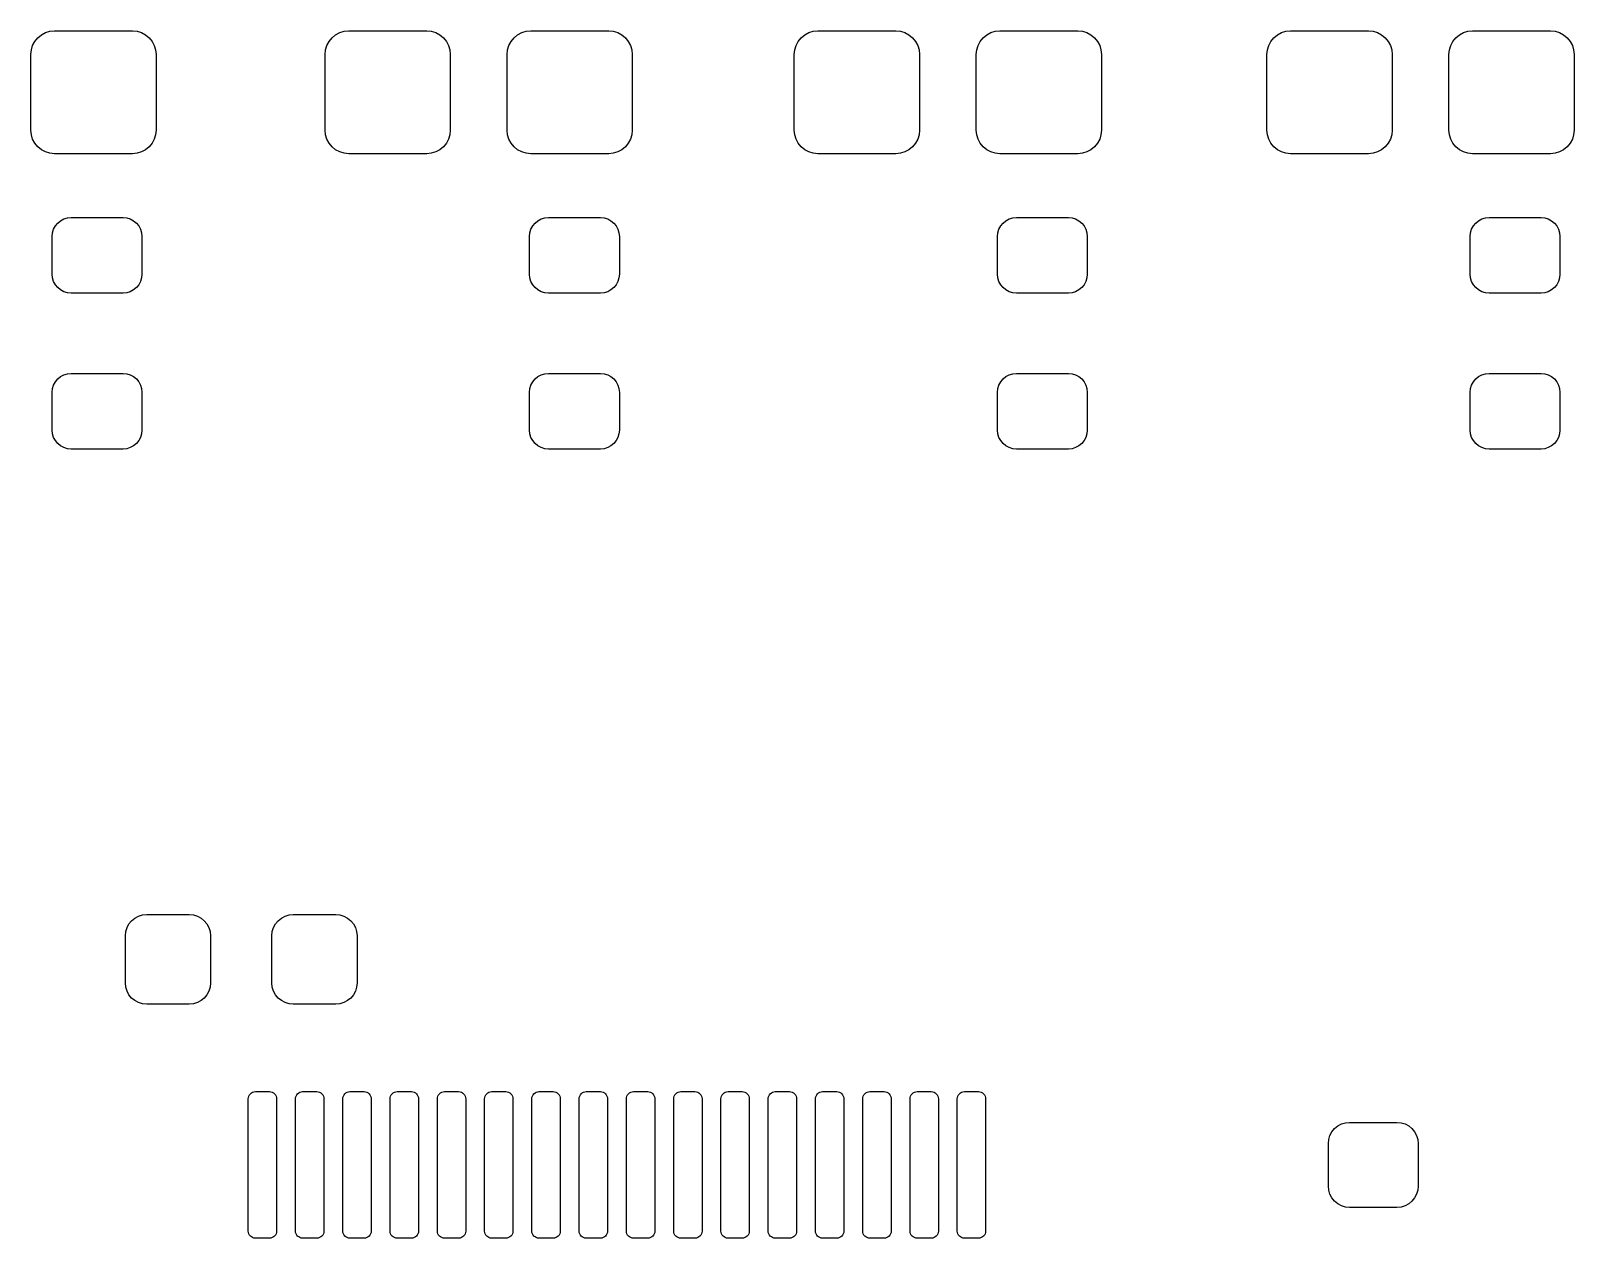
# Model space of a CAD drawing. Extents: x 106 to 211, y -144 to -92.
# Drawn here: x 156.2 to 172.53, y -104.47 to -91.7 of the extents above; entities that cross this region are included whole.
import ezdxf

# ---------------------------------------------------------------- set-up
doc = ezdxf.new("R2010")
doc.units = 0
doc.layers.add('BLACK', color=7, linetype='CONTINUOUS')

msp = doc.modelspace()

# ---------------------------------------------------------------- linework, layer by layer
at = {"layer": 'BLACK', "linetype": 'CONTINUOUS'}
for p, q in [((156.273, -91.7732), (156.311, -91.7421)), ((156.311, -91.7421), (156.354, -91.719)), ((156.354, -91.719), (156.401, -91.7048)), ((156.401, -91.7048), (156.45, -91.7)), ((156.45, -91.7), (157.275, -91.7)), ((157.275, -91.7), (157.324, -91.7048)), ((157.324, -91.7048), (157.371, -91.719)), ((157.371, -91.719), (157.414, -91.7421)), ((157.414, -91.7421), (157.452, -91.7732)), ((159.386, -91.7732), (159.424, -91.7421)), ((159.424, -91.7421), (159.467, -91.719)), ((159.467, -91.719), (159.514, -91.7048)), ((159.514, -91.7048), (159.562, -91.7)), ((159.562, -91.7), (160.388, -91.7)), ((160.388, -91.7), (160.436, -91.7048)), ((160.436, -91.7048), (160.483, -91.719)), ((160.483, -91.719), (160.526, -91.7421)), ((160.526, -91.7421), (160.564, -91.7732)), ((161.311, -91.7732), (161.349, -91.7421)), ((161.349, -91.7421), (161.392, -91.719)), ((161.392, -91.719), (161.439, -91.7048)), ((161.439, -91.7048), (161.487, -91.7)), ((161.487, -91.7), (162.313, -91.7)), ((162.313, -91.7), (162.361, -91.7048)), ((162.361, -91.7048), (162.408, -91.719)), ((162.408, -91.719), (162.451, -91.7421)), ((162.451, -91.7421), (162.489, -91.7732)), ((164.348, -91.7732), (164.386, -91.7421)), ((164.386, -91.7421), (164.429, -91.719)), ((164.429, -91.719), (164.476, -91.7048)), ((164.476, -91.7048), (164.525, -91.7)), ((164.525, -91.7), (165.35, -91.7)), ((165.35, -91.7), (165.399, -91.7048)), ((165.399, -91.7048), (165.446, -91.719)), ((165.446, -91.719), (165.489, -91.7421)), ((165.489, -91.7421), (165.527, -91.7732)), ((166.273, -91.7732), (166.311, -91.7421)), ((166.311, -91.7421), (166.354, -91.719)), ((166.354, -91.719), (166.401, -91.7048)), ((166.401, -91.7048), (166.45, -91.7)), ((166.45, -91.7), (167.275, -91.7)), ((167.275, -91.7), (167.324, -91.7048)), ((167.324, -91.7048), (167.371, -91.719)), ((167.371, -91.719), (167.414, -91.7421)), ((167.414, -91.7421), (167.452, -91.7732)), ((169.348, -91.7732), (169.386, -91.7421)), ((169.386, -91.7421), (169.429, -91.719)), ((169.429, -91.719), (169.476, -91.7048)), ((169.476, -91.7048), (169.525, -91.7)), ((169.525, -91.7), (170.35, -91.7)), ((170.35, -91.7), (170.399, -91.7048)), ((170.399, -91.7048), (170.446, -91.719)), ((170.446, -91.719), (170.489, -91.7421)), ((170.489, -91.7421), (170.527, -91.7732)), ((171.273, -91.7732), (171.311, -91.7421)), ((171.311, -91.7421), (171.354, -91.719)), ((171.354, -91.719), (171.401, -91.7048)), ((171.401, -91.7048), (171.45, -91.7)), ((171.45, -91.7), (172.275, -91.7)), ((172.275, -91.7), (172.324, -91.7048)), ((172.324, -91.7048), (172.371, -91.719)), ((172.371, -91.719), (172.414, -91.7421)), ((172.414, -91.7421), (172.452, -91.7732)), ((156.2, -91.95), (156.205, -91.9012)), ((156.205, -91.9012), (156.219, -91.8543)), ((156.219, -91.8543), (156.242, -91.8111)), ((156.242, -91.8111), (156.273, -91.7732)), ((157.452, -91.7732), (157.483, -91.8111)), ((157.483, -91.8111), (157.506, -91.8543)), ((157.506, -91.8543), (157.52, -91.9012)), ((157.52, -91.9012), (157.525, -91.95)), ((159.312, -91.95), (159.317, -91.9012)), ((159.317, -91.9012), (159.332, -91.8543)), ((159.332, -91.8543), (159.355, -91.8111)), ((159.355, -91.8111), (159.386, -91.7732)), ((160.564, -91.7732), (160.595, -91.8111)), ((160.595, -91.8111), (160.618, -91.8543)), ((160.618, -91.8543), (160.633, -91.9012)), ((160.633, -91.9012), (160.637, -91.95)), ((161.237, -91.95), (161.242, -91.9012)), ((161.242, -91.9012), (161.257, -91.8543)), ((161.257, -91.8543), (161.28, -91.8111)), ((161.28, -91.8111), (161.311, -91.7732)), ((162.489, -91.7732), (162.52, -91.8111)), ((162.52, -91.8111), (162.543, -91.8543)), ((162.543, -91.8543), (162.558, -91.9012)), ((162.558, -91.9012), (162.562, -91.95)), ((164.275, -91.95), (164.28, -91.9012)), ((164.28, -91.9012), (164.294, -91.8543)), ((164.294, -91.8543), (164.317, -91.8111)), ((164.317, -91.8111), (164.348, -91.7732)), ((165.527, -91.7732), (165.558, -91.8111)), ((165.558, -91.8111), (165.581, -91.8543)), ((165.581, -91.8543), (165.595, -91.9012)), ((165.595, -91.9012), (165.6, -91.95)), ((166.2, -91.95), (166.205, -91.9012)), ((166.205, -91.9012), (166.219, -91.8543)), ((166.219, -91.8543), (166.242, -91.8111)), ((166.242, -91.8111), (166.273, -91.7732)), ((167.452, -91.7732), (167.483, -91.8111)), ((167.483, -91.8111), (167.506, -91.8543)), ((167.506, -91.8543), (167.52, -91.9012)), ((167.52, -91.9012), (167.525, -91.95)), ((169.275, -91.95), (169.28, -91.9012)), ((169.28, -91.9012), (169.294, -91.8543)), ((169.294, -91.8543), (169.317, -91.8111)), ((169.317, -91.8111), (169.348, -91.7732)), ((170.527, -91.7732), (170.558, -91.8111)), ((170.558, -91.8111), (170.581, -91.8543)), ((170.581, -91.8543), (170.595, -91.9012)), ((170.595, -91.9012), (170.6, -91.95)), ((171.2, -91.95), (171.205, -91.9012)), ((171.205, -91.9012), (171.219, -91.8543)), ((171.219, -91.8543), (171.242, -91.8111)), ((171.242, -91.8111), (171.273, -91.7732)), ((172.452, -91.7732), (172.483, -91.8111)), ((172.483, -91.8111), (172.506, -91.8543)), ((172.506, -91.8543), (172.52, -91.9012)), ((172.52, -91.9012), (172.525, -91.95)), ((156.2, -92.75), (156.2, -91.95)), ((157.525, -91.95), (157.525, -92.75)), ((159.312, -92.75), (159.312, -91.95)), ((160.637, -91.95), (160.637, -92.75)), ((161.237, -92.75), (161.237, -91.95)), ((162.562, -91.95), (162.562, -92.75)), ((164.275, -92.75), (164.275, -91.95)), ((165.6, -91.95), (165.6, -92.75)), ((166.2, -92.75), (166.2, -91.95)), ((167.525, -91.95), (167.525, -92.75)), ((169.275, -92.75), (169.275, -91.95)), ((170.6, -91.95), (170.6, -92.75)), ((171.2, -92.75), (171.2, -91.95)), ((172.525, -91.95), (172.525, -92.75)), ((156.205, -92.7988), (156.2, -92.75)), ((156.219, -92.8457), (156.205, -92.7988)), ((156.242, -92.8889), (156.219, -92.8457)), ((156.273, -92.9268), (156.242, -92.8889)), ((157.483, -92.8889), (157.452, -92.9268)), ((157.506, -92.8457), (157.483, -92.8889)), ((157.52, -92.7988), (157.506, -92.8457)), ((157.525, -92.75), (157.52, -92.7988)), ((159.317, -92.7988), (159.312, -92.75)), ((159.332, -92.8457), (159.317, -92.7988)), ((159.355, -92.8889), (159.332, -92.8457)), ((159.386, -92.9268), (159.355, -92.8889)), ((160.595, -92.8889), (160.564, -92.9268)), ((160.618, -92.8457), (160.595, -92.8889)), ((160.633, -92.7988), (160.618, -92.8457)), ((160.637, -92.75), (160.633, -92.7988)), ((161.242, -92.7988), (161.237, -92.75)), ((161.257, -92.8457), (161.242, -92.7988)), ((161.28, -92.8889), (161.257, -92.8457)), ((161.311, -92.9268), (161.28, -92.8889)), ((162.52, -92.8889), (162.489, -92.9268)), ((162.543, -92.8457), (162.52, -92.8889)), ((162.558, -92.7988), (162.543, -92.8457)), ((162.562, -92.75), (162.558, -92.7988)), ((164.28, -92.7988), (164.275, -92.75)), ((164.294, -92.8457), (164.28, -92.7988)), ((164.317, -92.8889), (164.294, -92.8457)), ((164.348, -92.9268), (164.317, -92.8889)), ((165.558, -92.8889), (165.527, -92.9268)), ((165.581, -92.8457), (165.558, -92.8889)), ((165.595, -92.7988), (165.581, -92.8457)), ((165.6, -92.75), (165.595, -92.7988)), ((166.205, -92.7988), (166.2, -92.75)), ((166.219, -92.8457), (166.205, -92.7988)), ((166.242, -92.8889), (166.219, -92.8457)), ((166.273, -92.9268), (166.242, -92.8889)), ((167.483, -92.8889), (167.452, -92.9268)), ((167.506, -92.8457), (167.483, -92.8889)), ((167.52, -92.7988), (167.506, -92.8457)), ((167.525, -92.75), (167.52, -92.7988)), ((169.28, -92.7988), (169.275, -92.75)), ((169.294, -92.8457), (169.28, -92.7988)), ((169.317, -92.8889), (169.294, -92.8457)), ((169.348, -92.9268), (169.317, -92.8889)), ((170.558, -92.8889), (170.527, -92.9268)), ((170.581, -92.8457), (170.558, -92.8889)), ((170.595, -92.7988), (170.581, -92.8457)), ((170.6, -92.75), (170.595, -92.7988)), ((171.205, -92.7988), (171.2, -92.75)), ((171.219, -92.8457), (171.205, -92.7988)), ((171.242, -92.8889), (171.219, -92.8457)), ((171.273, -92.9268), (171.242, -92.8889)), ((172.483, -92.8889), (172.452, -92.9268)), ((172.506, -92.8457), (172.483, -92.8889)), ((172.52, -92.7988), (172.506, -92.8457)), ((172.525, -92.75), (172.52, -92.7988)), ((156.311, -92.9579), (156.273, -92.9268)), ((156.354, -92.981), (156.311, -92.9579)), ((156.401, -92.9952), (156.354, -92.981)), ((156.45, -93), (156.401, -92.9952)), ((157.275, -93), (156.45, -93)), ((157.324, -92.9952), (157.275, -93)), ((157.371, -92.981), (157.324, -92.9952)), ((157.414, -92.9579), (157.371, -92.981)), ((157.452, -92.9268), (157.414, -92.9579)), ((159.424, -92.9579), (159.386, -92.9268)), ((159.467, -92.981), (159.424, -92.9579)), ((159.514, -92.9952), (159.467, -92.981)), ((159.562, -93), (159.514, -92.9952)), ((160.388, -93), (159.562, -93)), ((160.436, -92.9952), (160.388, -93)), ((160.483, -92.981), (160.436, -92.9952)), ((160.526, -92.9579), (160.483, -92.981)), ((160.564, -92.9268), (160.526, -92.9579)), ((161.349, -92.9579), (161.311, -92.9268)), ((161.392, -92.981), (161.349, -92.9579)), ((161.439, -92.9952), (161.392, -92.981)), ((161.487, -93), (161.439, -92.9952)), ((162.313, -93), (161.487, -93)), ((162.361, -92.9952), (162.313, -93)), ((162.408, -92.981), (162.361, -92.9952)), ((162.451, -92.9579), (162.408, -92.981)), ((162.489, -92.9268), (162.451, -92.9579)), ((164.386, -92.9579), (164.348, -92.9268)), ((164.429, -92.981), (164.386, -92.9579)), ((164.476, -92.9952), (164.429, -92.981)), ((164.525, -93), (164.476, -92.9952)), ((165.35, -93), (164.525, -93)), ((165.399, -92.9952), (165.35, -93)), ((165.446, -92.981), (165.399, -92.9952)), ((165.489, -92.9579), (165.446, -92.981)), ((165.527, -92.9268), (165.489, -92.9579)), ((166.311, -92.9579), (166.273, -92.9268)), ((166.354, -92.981), (166.311, -92.9579)), ((166.401, -92.9952), (166.354, -92.981)), ((166.45, -93), (166.401, -92.9952)), ((167.275, -93), (166.45, -93)), ((167.324, -92.9952), (167.275, -93)), ((167.371, -92.981), (167.324, -92.9952)), ((167.414, -92.9579), (167.371, -92.981)), ((167.452, -92.9268), (167.414, -92.9579)), ((169.386, -92.9579), (169.348, -92.9268)), ((169.429, -92.981), (169.386, -92.9579)), ((169.476, -92.9952), (169.429, -92.981)), ((169.525, -93), (169.476, -92.9952)), ((170.35, -93), (169.525, -93)), ((170.399, -92.9952), (170.35, -93)), ((170.446, -92.981), (170.399, -92.9952)), ((170.489, -92.9579), (170.446, -92.981)), ((170.527, -92.9268), (170.489, -92.9579)), ((171.311, -92.9579), (171.273, -92.9268)), ((171.354, -92.981), (171.311, -92.9579)), ((171.401, -92.9952), (171.354, -92.981)), ((171.45, -93), (171.401, -92.9952)), ((172.275, -93), (171.45, -93)), ((172.324, -92.9952), (172.275, -93)), ((172.371, -92.981), (172.324, -92.9952)), ((172.414, -92.9579), (172.371, -92.981)), ((172.452, -92.9268), (172.414, -92.9579)), ((156.514, -93.7087), (156.548, -93.6902)), ((156.548, -93.6902), (156.586, -93.6788)), ((156.586, -93.6788), (156.625, -93.675)), ((156.625, -93.675), (157.175, -93.675)), ((157.175, -93.675), (157.214, -93.6788)), ((157.214, -93.6788), (157.252, -93.6902)), ((157.252, -93.6902), (157.286, -93.7087)), ((161.564, -93.7087), (161.598, -93.6902)), ((161.598, -93.6902), (161.636, -93.6788)), ((161.636, -93.6788), (161.675, -93.675)), ((161.675, -93.675), (162.225, -93.675)), ((162.225, -93.675), (162.264, -93.6788)), ((162.264, -93.6788), (162.302, -93.6902)), ((162.302, -93.6902), (162.336, -93.7087)), ((166.514, -93.7087), (166.548, -93.6902)), ((166.548, -93.6902), (166.586, -93.6788)), ((166.586, -93.6788), (166.625, -93.675)), ((166.625, -93.675), (167.175, -93.675)), ((167.175, -93.675), (167.214, -93.6788)), ((167.214, -93.6788), (167.252, -93.6902)), ((167.252, -93.6902), (167.286, -93.7087)), ((171.514, -93.7087), (171.548, -93.6902)), ((171.548, -93.6902), (171.586, -93.6788)), ((171.586, -93.6788), (171.625, -93.675)), ((171.625, -93.675), (172.175, -93.675)), ((172.175, -93.675), (172.214, -93.6788)), ((172.214, -93.6788), (172.252, -93.6902)), ((172.252, -93.6902), (172.286, -93.7087)), ((156.425, -93.875), (156.429, -93.836)), ((156.429, -93.836), (156.44, -93.7985)), ((156.44, -93.7985), (156.459, -93.7639)), ((156.459, -93.7639), (156.484, -93.7336)), ((156.484, -93.7336), (156.514, -93.7087)), ((157.286, -93.7087), (157.316, -93.7336)), ((157.316, -93.7336), (157.341, -93.7639)), ((157.341, -93.7639), (157.36, -93.7985)), ((157.36, -93.7985), (157.371, -93.836)), ((157.371, -93.836), (157.375, -93.875)), ((161.475, -93.875), (161.479, -93.836)), ((161.479, -93.836), (161.49, -93.7985)), ((161.49, -93.7985), (161.509, -93.7639)), ((161.509, -93.7639), (161.534, -93.7336)), ((161.534, -93.7336), (161.564, -93.7087)), ((162.336, -93.7087), (162.366, -93.7336)), ((162.366, -93.7336), (162.391, -93.7639)), ((162.391, -93.7639), (162.41, -93.7985)), ((162.41, -93.7985), (162.421, -93.836)), ((162.421, -93.836), (162.425, -93.875)), ((166.425, -93.875), (166.429, -93.836)), ((166.429, -93.836), (166.44, -93.7985)), ((166.44, -93.7985), (166.459, -93.7639)), ((166.459, -93.7639), (166.484, -93.7336)), ((166.484, -93.7336), (166.514, -93.7087)), ((167.286, -93.7087), (167.316, -93.7336)), ((167.316, -93.7336), (167.341, -93.7639)), ((167.341, -93.7639), (167.36, -93.7985)), ((167.36, -93.7985), (167.371, -93.836)), ((167.371, -93.836), (167.375, -93.875)), ((171.425, -93.875), (171.429, -93.836)), ((171.429, -93.836), (171.44, -93.7985)), ((171.44, -93.7985), (171.459, -93.7639)), ((171.459, -93.7639), (171.484, -93.7336)), ((171.484, -93.7336), (171.514, -93.7087)), ((172.286, -93.7087), (172.316, -93.7336)), ((172.316, -93.7336), (172.341, -93.7639)), ((172.341, -93.7639), (172.36, -93.7985)), ((172.36, -93.7985), (172.371, -93.836)), ((172.371, -93.836), (172.375, -93.875)), ((156.425, -94.275), (156.425, -93.875)), ((157.375, -93.875), (157.375, -94.275)), ((161.475, -94.275), (161.475, -93.875)), ((162.425, -93.875), (162.425, -94.275)), ((166.425, -94.275), (166.425, -93.875)), ((167.375, -93.875), (167.375, -94.275)), ((171.425, -94.275), (171.425, -93.875)), ((172.375, -93.875), (172.375, -94.275)), ((156.429, -94.314), (156.425, -94.275)), ((156.44, -94.3515), (156.429, -94.314)), ((156.459, -94.3861), (156.44, -94.3515)), ((157.36, -94.3515), (157.341, -94.3861)), ((157.371, -94.314), (157.36, -94.3515)), ((157.375, -94.275), (157.371, -94.314)), ((161.479, -94.314), (161.475, -94.275)), ((161.49, -94.3515), (161.479, -94.314)), ((161.509, -94.3861), (161.49, -94.3515)), ((162.41, -94.3515), (162.391, -94.3861)), ((162.421, -94.314), (162.41, -94.3515)), ((162.425, -94.275), (162.421, -94.314)), ((166.429, -94.314), (166.425, -94.275)), ((166.44, -94.3515), (166.429, -94.314)), ((166.459, -94.3861), (166.44, -94.3515)), ((167.36, -94.3515), (167.341, -94.3861)), ((167.371, -94.314), (167.36, -94.3515)), ((167.375, -94.275), (167.371, -94.314)), ((171.429, -94.314), (171.425, -94.275)), ((171.44, -94.3515), (171.429, -94.314)), ((171.459, -94.3861), (171.44, -94.3515)), ((172.36, -94.3515), (172.341, -94.3861)), ((172.371, -94.314), (172.36, -94.3515)), ((172.375, -94.275), (172.371, -94.314)), ((156.484, -94.4164), (156.459, -94.3861)), ((156.514, -94.4413), (156.484, -94.4164)), ((156.548, -94.4598), (156.514, -94.4413)), ((156.586, -94.4712), (156.548, -94.4598)), ((156.625, -94.475), (156.586, -94.4712)), ((157.175, -94.475), (156.625, -94.475)), ((157.214, -94.4712), (157.175, -94.475)), ((157.252, -94.4598), (157.214, -94.4712)), ((157.286, -94.4413), (157.252, -94.4598)), ((157.316, -94.4164), (157.286, -94.4413)), ((157.341, -94.3861), (157.316, -94.4164)), ((161.534, -94.4164), (161.509, -94.3861)), ((161.564, -94.4413), (161.534, -94.4164)), ((161.598, -94.4598), (161.564, -94.4413)), ((161.636, -94.4712), (161.598, -94.4598)), ((161.675, -94.475), (161.636, -94.4712)), ((162.225, -94.475), (161.675, -94.475)), ((162.264, -94.4712), (162.225, -94.475)), ((162.302, -94.4598), (162.264, -94.4712)), ((162.336, -94.4413), (162.302, -94.4598)), ((162.366, -94.4164), (162.336, -94.4413)), ((162.391, -94.3861), (162.366, -94.4164)), ((166.484, -94.4164), (166.459, -94.3861)), ((166.514, -94.4413), (166.484, -94.4164)), ((166.548, -94.4598), (166.514, -94.4413)), ((166.586, -94.4712), (166.548, -94.4598)), ((166.625, -94.475), (166.586, -94.4712)), ((167.175, -94.475), (166.625, -94.475)), ((167.214, -94.4712), (167.175, -94.475)), ((167.252, -94.4598), (167.214, -94.4712)), ((167.286, -94.4413), (167.252, -94.4598)), ((167.316, -94.4164), (167.286, -94.4413)), ((167.341, -94.3861), (167.316, -94.4164)), ((171.484, -94.4164), (171.459, -94.3861)), ((171.514, -94.4413), (171.484, -94.4164)), ((171.548, -94.4598), (171.514, -94.4413)), ((171.586, -94.4712), (171.548, -94.4598)), ((171.625, -94.475), (171.586, -94.4712)), ((172.175, -94.475), (171.625, -94.475)), ((172.214, -94.4712), (172.175, -94.475)), ((172.252, -94.4598), (172.214, -94.4712)), ((172.286, -94.4413), (172.252, -94.4598)), ((172.316, -94.4164), (172.286, -94.4413)), ((172.341, -94.3861), (172.316, -94.4164)), ((156.548, -95.3402), (156.586, -95.3288)), ((156.586, -95.3288), (156.625, -95.325)), ((156.625, -95.325), (157.175, -95.325)), ((157.175, -95.325), (157.214, -95.3288)), ((157.214, -95.3288), (157.252, -95.3402)), ((161.598, -95.3402), (161.636, -95.3288)), ((161.636, -95.3288), (161.675, -95.325)), ((161.675, -95.325), (162.225, -95.325)), ((162.225, -95.325), (162.264, -95.3288)), ((162.264, -95.3288), (162.302, -95.3402)), ((166.548, -95.3402), (166.586, -95.3288)), ((166.586, -95.3288), (166.625, -95.325)), ((166.625, -95.325), (167.175, -95.325)), ((167.175, -95.325), (167.214, -95.3288)), ((167.214, -95.3288), (167.252, -95.3402)), ((171.548, -95.3402), (171.586, -95.3288)), ((171.586, -95.3288), (171.625, -95.325)), ((171.625, -95.325), (172.175, -95.325)), ((172.175, -95.325), (172.214, -95.3288)), ((172.214, -95.3288), (172.252, -95.3402)), ((156.425, -95.525), (156.429, -95.486)), ((156.429, -95.486), (156.44, -95.4485)), ((156.44, -95.4485), (156.459, -95.4139)), ((156.459, -95.4139), (156.484, -95.3836)), ((156.484, -95.3836), (156.514, -95.3587)), ((156.514, -95.3587), (156.548, -95.3402)), ((157.252, -95.3402), (157.286, -95.3587)), ((157.286, -95.3587), (157.316, -95.3836)), ((157.316, -95.3836), (157.341, -95.4139)), ((157.341, -95.4139), (157.36, -95.4485)), ((157.36, -95.4485), (157.371, -95.486)), ((157.371, -95.486), (157.375, -95.525)), ((161.475, -95.525), (161.479, -95.486)), ((161.479, -95.486), (161.49, -95.4485)), ((161.49, -95.4485), (161.509, -95.4139)), ((161.509, -95.4139), (161.534, -95.3836)), ((161.534, -95.3836), (161.564, -95.3587)), ((161.564, -95.3587), (161.598, -95.3402)), ((162.302, -95.3402), (162.336, -95.3587)), ((162.336, -95.3587), (162.366, -95.3836)), ((162.366, -95.3836), (162.391, -95.4139)), ((162.391, -95.4139), (162.41, -95.4485)), ((162.41, -95.4485), (162.421, -95.486)), ((162.421, -95.486), (162.425, -95.525)), ((166.425, -95.525), (166.429, -95.486)), ((166.429, -95.486), (166.44, -95.4485)), ((166.44, -95.4485), (166.459, -95.4139)), ((166.459, -95.4139), (166.484, -95.3836)), ((166.484, -95.3836), (166.514, -95.3587)), ((166.514, -95.3587), (166.548, -95.3402)), ((167.252, -95.3402), (167.286, -95.3587)), ((167.286, -95.3587), (167.316, -95.3836)), ((167.316, -95.3836), (167.341, -95.4139)), ((167.341, -95.4139), (167.36, -95.4485)), ((167.36, -95.4485), (167.371, -95.486)), ((167.371, -95.486), (167.375, -95.525)), ((171.425, -95.525), (171.429, -95.486)), ((171.429, -95.486), (171.44, -95.4485)), ((171.44, -95.4485), (171.459, -95.4139)), ((171.459, -95.4139), (171.484, -95.3836)), ((171.484, -95.3836), (171.514, -95.3587)), ((171.514, -95.3587), (171.548, -95.3402)), ((172.252, -95.3402), (172.286, -95.3587)), ((172.286, -95.3587), (172.316, -95.3836)), ((172.316, -95.3836), (172.341, -95.4139)), ((172.341, -95.4139), (172.36, -95.4485)), ((172.36, -95.4485), (172.371, -95.486)), ((172.371, -95.486), (172.375, -95.525)), ((156.425, -95.925), (156.425, -95.525)), ((157.375, -95.525), (157.375, -95.925)), ((161.475, -95.925), (161.475, -95.525)), ((162.425, -95.525), (162.425, -95.925)), ((166.425, -95.925), (166.425, -95.525)), ((167.375, -95.525), (167.375, -95.925)), ((171.425, -95.925), (171.425, -95.525)), ((172.375, -95.525), (172.375, -95.925)), ((156.429, -95.964), (156.425, -95.925)), ((156.44, -96.0015), (156.429, -95.964)), ((157.371, -95.964), (157.36, -96.0015)), ((157.375, -95.925), (157.371, -95.964)), ((161.479, -95.964), (161.475, -95.925)), ((161.49, -96.0015), (161.479, -95.964)), ((162.421, -95.964), (162.41, -96.0015)), ((162.425, -95.925), (162.421, -95.964)), ((166.429, -95.964), (166.425, -95.925)), ((166.44, -96.0015), (166.429, -95.964)), ((167.371, -95.964), (167.36, -96.0015)), ((167.375, -95.925), (167.371, -95.964)), ((171.429, -95.964), (171.425, -95.925)), ((171.44, -96.0015), (171.429, -95.964)), ((172.371, -95.964), (172.36, -96.0015)), ((172.375, -95.925), (172.371, -95.964)), ((156.459, -96.0361), (156.44, -96.0015)), ((156.484, -96.0664), (156.459, -96.0361)), ((156.514, -96.0913), (156.484, -96.0664)), ((156.548, -96.1098), (156.514, -96.0913)), ((156.586, -96.1212), (156.548, -96.1098)), ((156.625, -96.125), (156.586, -96.1212)), ((157.175, -96.125), (156.625, -96.125)), ((157.214, -96.1212), (157.175, -96.125)), ((157.252, -96.1098), (157.214, -96.1212)), ((157.286, -96.0913), (157.252, -96.1098)), ((157.316, -96.0664), (157.286, -96.0913)), ((157.341, -96.0361), (157.316, -96.0664)), ((157.36, -96.0015), (157.341, -96.0361)), ((161.509, -96.0361), (161.49, -96.0015)), ((161.534, -96.0664), (161.509, -96.0361)), ((161.564, -96.0913), (161.534, -96.0664)), ((161.598, -96.1098), (161.564, -96.0913)), ((161.636, -96.1212), (161.598, -96.1098)), ((161.675, -96.125), (161.636, -96.1212)), ((162.225, -96.125), (161.675, -96.125)), ((162.264, -96.1212), (162.225, -96.125)), ((162.302, -96.1098), (162.264, -96.1212)), ((162.336, -96.0913), (162.302, -96.1098)), ((162.366, -96.0664), (162.336, -96.0913)), ((162.391, -96.0361), (162.366, -96.0664)), ((162.41, -96.0015), (162.391, -96.0361)), ((166.459, -96.0361), (166.44, -96.0015)), ((166.484, -96.0664), (166.459, -96.0361)), ((166.514, -96.0913), (166.484, -96.0664)), ((166.548, -96.1098), (166.514, -96.0913)), ((166.586, -96.1212), (166.548, -96.1098)), ((166.625, -96.125), (166.586, -96.1212)), ((167.175, -96.125), (166.625, -96.125)), ((167.214, -96.1212), (167.175, -96.125)), ((167.252, -96.1098), (167.214, -96.1212)), ((167.286, -96.0913), (167.252, -96.1098)), ((167.316, -96.0664), (167.286, -96.0913)), ((167.341, -96.0361), (167.316, -96.0664)), ((167.36, -96.0015), (167.341, -96.0361)), ((171.459, -96.0361), (171.44, -96.0015)), ((171.484, -96.0664), (171.459, -96.0361)), ((171.514, -96.0913), (171.484, -96.0664)), ((171.548, -96.1098), (171.514, -96.0913)), ((171.586, -96.1212), (171.548, -96.1098)), ((171.625, -96.125), (171.586, -96.1212)), ((172.175, -96.125), (171.625, -96.125)), ((172.214, -96.1212), (172.175, -96.125)), ((172.252, -96.1098), (172.214, -96.1212)), ((172.286, -96.0913), (172.252, -96.1098)), ((172.316, -96.0664), (172.286, -96.0913)), ((172.341, -96.0361), (172.316, -96.0664)), ((172.36, -96.0015), (172.341, -96.0361)), ((157.381, -101.054), (157.425, -101.05)), ((157.425, -101.05), (157.875, -101.05)), ((157.875, -101.05), (157.919, -101.054)), ((158.931, -101.054), (158.975, -101.05)), ((158.975, -101.05), (159.425, -101.05)), ((159.425, -101.05), (159.469, -101.054)), ((157.204, -101.231), (157.217, -101.189)), ((157.217, -101.189), (157.238, -101.15)), ((157.238, -101.15), (157.266, -101.116)), ((157.266, -101.116), (157.3, -101.088)), ((157.3, -101.088), (157.339, -101.067)), ((157.339, -101.067), (157.381, -101.054)), ((157.919, -101.054), (157.961, -101.067)), ((157.961, -101.067), (158, -101.088)), ((158, -101.088), (158.034, -101.116)), ((158.034, -101.116), (158.062, -101.15)), ((158.062, -101.15), (158.083, -101.189)), ((158.083, -101.189), (158.096, -101.231)), ((158.754, -101.231), (158.767, -101.189)), ((158.767, -101.189), (158.788, -101.15)), ((158.788, -101.15), (158.816, -101.116)), ((158.816, -101.116), (158.85, -101.088)), ((158.85, -101.088), (158.889, -101.067)), ((158.889, -101.067), (158.931, -101.054)), ((159.469, -101.054), (159.511, -101.067)), ((159.511, -101.067), (159.55, -101.088)), ((159.55, -101.088), (159.584, -101.116)), ((159.584, -101.116), (159.612, -101.15)), ((159.612, -101.15), (159.633, -101.189)), ((159.633, -101.189), (159.646, -101.231)), ((157.2, -101.275), (157.204, -101.231)), ((157.2, -101.775), (157.2, -101.275)), ((158.096, -101.231), (158.1, -101.275)), ((158.1, -101.275), (158.1, -101.775)), ((158.75, -101.275), (158.754, -101.231)), ((158.75, -101.775), (158.75, -101.275)), ((159.646, -101.231), (159.65, -101.275)), ((159.65, -101.275), (159.65, -101.775)), ((157.204, -101.819), (157.2, -101.775)), ((157.217, -101.861), (157.204, -101.819)), ((157.238, -101.9), (157.217, -101.861)), ((158.083, -101.861), (158.062, -101.9)), ((158.096, -101.819), (158.083, -101.861)), ((158.1, -101.775), (158.096, -101.819)), ((158.754, -101.819), (158.75, -101.775)), ((158.767, -101.861), (158.754, -101.819)), ((158.788, -101.9), (158.767, -101.861)), ((159.633, -101.861), (159.612, -101.9)), ((159.646, -101.819), (159.633, -101.861)), ((159.65, -101.775), (159.646, -101.819)), ((157.266, -101.934), (157.238, -101.9)), ((157.3, -101.962), (157.266, -101.934)), ((157.339, -101.983), (157.3, -101.962)), ((157.381, -101.996), (157.339, -101.983)), ((157.425, -102), (157.381, -101.996)), ((157.875, -102), (157.425, -102)), ((157.919, -101.996), (157.875, -102)), ((157.961, -101.983), (157.919, -101.996)), ((158, -101.962), (157.961, -101.983)), ((158.034, -101.934), (158, -101.962)), ((158.062, -101.9), (158.034, -101.934)), ((158.816, -101.934), (158.788, -101.9)), ((158.85, -101.962), (158.816, -101.934)), ((158.889, -101.983), (158.85, -101.962)), ((158.931, -101.996), (158.889, -101.983)), ((158.975, -102), (158.931, -101.996)), ((159.425, -102), (158.975, -102)), ((159.469, -101.996), (159.425, -102)), ((159.511, -101.983), (159.469, -101.996)), ((159.55, -101.962), (159.511, -101.983)), ((159.584, -101.934), (159.55, -101.962)), ((159.612, -101.9), (159.584, -101.934)), ((158.5, -103), (158.501, -102.985)), ((158.5, -104.4), (158.5, -103)), ((158.501, -102.985), (158.506, -102.971)), ((158.506, -102.971), (158.513, -102.958)), ((158.513, -102.958), (158.522, -102.947)), ((158.522, -102.947), (158.533, -102.938)), ((158.533, -102.938), (158.546, -102.931)), ((158.546, -102.931), (158.56, -102.926)), ((158.56, -102.926), (158.575, -102.925)), ((158.575, -102.925), (158.725, -102.925)), ((158.725, -102.925), (158.74, -102.926)), ((158.74, -102.926), (158.754, -102.931)), ((158.754, -102.931), (158.767, -102.938)), ((158.767, -102.938), (158.778, -102.947)), ((158.778, -102.947), (158.787, -102.958)), ((158.787, -102.958), (158.794, -102.971)), ((158.794, -102.971), (158.799, -102.985)), ((158.799, -102.985), (158.8, -103)), ((158.8, -103), (158.8, -104.4)), ((159, -103), (159.001, -102.985)), ((159, -104.4), (159, -103)), ((159.001, -102.985), (159.006, -102.971)), ((159.006, -102.971), (159.013, -102.958)), ((159.013, -102.958), (159.022, -102.947)), ((159.022, -102.947), (159.033, -102.938)), ((159.033, -102.938), (159.046, -102.931)), ((159.046, -102.931), (159.06, -102.926)), ((159.06, -102.926), (159.075, -102.925)), ((159.075, -102.925), (159.225, -102.925)), ((159.225, -102.925), (159.24, -102.926)), ((159.24, -102.926), (159.254, -102.931)), ((159.254, -102.931), (159.267, -102.938)), ((159.267, -102.938), (159.278, -102.947)), ((159.278, -102.947), (159.287, -102.958)), ((159.287, -102.958), (159.294, -102.971)), ((159.294, -102.971), (159.299, -102.985)), ((159.299, -102.985), (159.3, -103)), ((159.3, -103), (159.3, -104.4)), ((159.5, -103), (159.501, -102.985)), ((159.5, -104.4), (159.5, -103)), ((159.501, -102.985), (159.506, -102.971)), ((159.506, -102.971), (159.513, -102.958)), ((159.513, -102.958), (159.522, -102.947)), ((159.522, -102.947), (159.533, -102.938)), ((159.533, -102.938), (159.546, -102.931)), ((159.546, -102.931), (159.56, -102.926)), ((159.56, -102.926), (159.575, -102.925)), ((159.575, -102.925), (159.725, -102.925)), ((159.725, -102.925), (159.74, -102.926)), ((159.74, -102.926), (159.754, -102.931)), ((159.754, -102.931), (159.767, -102.938)), ((159.767, -102.938), (159.778, -102.947)), ((159.778, -102.947), (159.787, -102.958)), ((159.787, -102.958), (159.794, -102.971)), ((159.794, -102.971), (159.799, -102.985)), ((159.799, -102.985), (159.8, -103)), ((159.8, -103), (159.8, -104.4)), ((160, -103), (160.001, -102.985)), ((160, -104.4), (160, -103)), ((160.001, -102.985), (160.006, -102.971)), ((160.006, -102.971), (160.013, -102.958)), ((160.013, -102.958), (160.022, -102.947)), ((160.022, -102.947), (160.033, -102.938)), ((160.033, -102.938), (160.046, -102.931)), ((160.046, -102.931), (160.06, -102.926)), ((160.06, -102.926), (160.075, -102.925)), ((160.075, -102.925), (160.225, -102.925)), ((160.225, -102.925), (160.24, -102.926)), ((160.24, -102.926), (160.254, -102.931)), ((160.254, -102.931), (160.267, -102.938)), ((160.267, -102.938), (160.278, -102.947)), ((160.278, -102.947), (160.287, -102.958)), ((160.287, -102.958), (160.294, -102.971)), ((160.294, -102.971), (160.299, -102.985)), ((160.299, -102.985), (160.3, -103)), ((160.3, -103), (160.3, -104.4)), ((160.5, -103), (160.501, -102.985)), ((160.5, -104.4), (160.5, -103)), ((160.501, -102.985), (160.506, -102.971)), ((160.506, -102.971), (160.513, -102.958)), ((160.513, -102.958), (160.522, -102.947)), ((160.522, -102.947), (160.533, -102.938)), ((160.533, -102.938), (160.546, -102.931)), ((160.546, -102.931), (160.56, -102.926)), ((160.56, -102.926), (160.575, -102.925)), ((160.575, -102.925), (160.725, -102.925)), ((160.725, -102.925), (160.74, -102.926)), ((160.74, -102.926), (160.754, -102.931)), ((160.754, -102.931), (160.767, -102.938)), ((160.767, -102.938), (160.778, -102.947)), ((160.778, -102.947), (160.787, -102.958)), ((160.787, -102.958), (160.794, -102.971)), ((160.794, -102.971), (160.799, -102.985)), ((160.799, -102.985), (160.8, -103)), ((160.8, -103), (160.8, -104.4)), ((161, -103), (161.001, -102.985)), ((161, -104.4), (161, -103)), ((161.001, -102.985), (161.006, -102.971)), ((161.006, -102.971), (161.013, -102.958)), ((161.013, -102.958), (161.022, -102.947)), ((161.022, -102.947), (161.033, -102.938)), ((161.033, -102.938), (161.046, -102.931)), ((161.046, -102.931), (161.06, -102.926)), ((161.06, -102.926), (161.075, -102.925)), ((161.075, -102.925), (161.225, -102.925)), ((161.225, -102.925), (161.24, -102.926)), ((161.24, -102.926), (161.254, -102.931)), ((161.254, -102.931), (161.267, -102.938)), ((161.267, -102.938), (161.278, -102.947)), ((161.278, -102.947), (161.287, -102.958)), ((161.287, -102.958), (161.294, -102.971)), ((161.294, -102.971), (161.299, -102.985)), ((161.299, -102.985), (161.3, -103)), ((161.3, -103), (161.3, -104.4)), ((161.5, -103), (161.501, -102.985)), ((161.5, -104.4), (161.5, -103)), ((161.501, -102.985), (161.506, -102.971)), ((161.506, -102.971), (161.513, -102.958)), ((161.513, -102.958), (161.522, -102.947)), ((161.522, -102.947), (161.533, -102.938)), ((161.533, -102.938), (161.546, -102.931)), ((161.546, -102.931), (161.56, -102.926)), ((161.56, -102.926), (161.575, -102.925)), ((161.575, -102.925), (161.725, -102.925)), ((161.725, -102.925), (161.74, -102.926)), ((161.74, -102.926), (161.754, -102.931)), ((161.754, -102.931), (161.767, -102.938)), ((161.767, -102.938), (161.778, -102.947)), ((161.778, -102.947), (161.787, -102.958)), ((161.787, -102.958), (161.794, -102.971)), ((161.794, -102.971), (161.799, -102.985)), ((161.799, -102.985), (161.8, -103)), ((161.8, -103), (161.8, -104.4)), ((162, -103), (162.001, -102.985)), ((162, -104.4), (162, -103)), ((162.001, -102.985), (162.006, -102.971)), ((162.006, -102.971), (162.013, -102.958)), ((162.013, -102.958), (162.022, -102.947)), ((162.022, -102.947), (162.033, -102.938)), ((162.033, -102.938), (162.046, -102.931)), ((162.046, -102.931), (162.06, -102.926)), ((162.06, -102.926), (162.075, -102.925)), ((162.075, -102.925), (162.225, -102.925)), ((162.225, -102.925), (162.24, -102.926)), ((162.24, -102.926), (162.254, -102.931)), ((162.254, -102.931), (162.267, -102.938)), ((162.267, -102.938), (162.278, -102.947)), ((162.278, -102.947), (162.287, -102.958)), ((162.287, -102.958), (162.294, -102.971)), ((162.294, -102.971), (162.299, -102.985)), ((162.299, -102.985), (162.3, -103)), ((162.3, -103), (162.3, -104.4)), ((162.5, -103), (162.501, -102.985)), ((162.5, -104.4), (162.5, -103)), ((162.501, -102.985), (162.506, -102.971)), ((162.506, -102.971), (162.513, -102.958)), ((162.513, -102.958), (162.522, -102.947)), ((162.522, -102.947), (162.533, -102.938)), ((162.533, -102.938), (162.546, -102.931)), ((162.546, -102.931), (162.56, -102.926)), ((162.56, -102.926), (162.575, -102.925)), ((162.575, -102.925), (162.725, -102.925)), ((162.725, -102.925), (162.74, -102.926)), ((162.74, -102.926), (162.754, -102.931)), ((162.754, -102.931), (162.767, -102.938)), ((162.767, -102.938), (162.778, -102.947)), ((162.778, -102.947), (162.787, -102.958)), ((162.787, -102.958), (162.794, -102.971)), ((162.794, -102.971), (162.799, -102.985)), ((162.799, -102.985), (162.8, -103)), ((162.8, -103), (162.8, -104.4)), ((163, -103), (163.001, -102.985)), ((163, -104.4), (163, -103)), ((163.001, -102.985), (163.006, -102.971)), ((163.006, -102.971), (163.013, -102.958)), ((163.013, -102.958), (163.022, -102.947)), ((163.022, -102.947), (163.033, -102.938)), ((163.033, -102.938), (163.046, -102.931)), ((163.046, -102.931), (163.06, -102.926)), ((163.06, -102.926), (163.075, -102.925)), ((163.075, -102.925), (163.225, -102.925)), ((163.225, -102.925), (163.24, -102.926)), ((163.24, -102.926), (163.254, -102.931)), ((163.254, -102.931), (163.267, -102.938)), ((163.267, -102.938), (163.278, -102.947)), ((163.278, -102.947), (163.287, -102.958)), ((163.287, -102.958), (163.294, -102.971)), ((163.294, -102.971), (163.299, -102.985)), ((163.299, -102.985), (163.3, -103)), ((163.3, -103), (163.3, -104.4)), ((163.5, -103), (163.501, -102.985)), ((163.5, -104.4), (163.5, -103)), ((163.501, -102.985), (163.506, -102.971)), ((163.506, -102.971), (163.513, -102.958)), ((163.513, -102.958), (163.522, -102.947)), ((163.522, -102.947), (163.533, -102.938)), ((163.533, -102.938), (163.546, -102.931)), ((163.546, -102.931), (163.56, -102.926)), ((163.56, -102.926), (163.575, -102.925)), ((163.575, -102.925), (163.725, -102.925)), ((163.725, -102.925), (163.74, -102.926)), ((163.74, -102.926), (163.754, -102.931)), ((163.754, -102.931), (163.767, -102.938)), ((163.767, -102.938), (163.778, -102.947)), ((163.778, -102.947), (163.787, -102.958)), ((163.787, -102.958), (163.794, -102.971)), ((163.794, -102.971), (163.799, -102.985)), ((163.799, -102.985), (163.8, -103)), ((163.8, -103), (163.8, -104.4)), ((164, -103), (164.001, -102.985)), ((164, -104.4), (164, -103)), ((164.001, -102.985), (164.006, -102.971)), ((164.006, -102.971), (164.013, -102.958)), ((164.013, -102.958), (164.022, -102.947)), ((164.022, -102.947), (164.033, -102.938)), ((164.033, -102.938), (164.046, -102.931)), ((164.046, -102.931), (164.06, -102.926)), ((164.06, -102.926), (164.075, -102.925)), ((164.075, -102.925), (164.225, -102.925)), ((164.225, -102.925), (164.24, -102.926)), ((164.24, -102.926), (164.254, -102.931)), ((164.254, -102.931), (164.267, -102.938)), ((164.267, -102.938), (164.278, -102.947)), ((164.278, -102.947), (164.287, -102.958)), ((164.287, -102.958), (164.294, -102.971)), ((164.294, -102.971), (164.299, -102.985)), ((164.299, -102.985), (164.3, -103)), ((164.3, -103), (164.3, -104.4)), ((164.5, -103), (164.501, -102.985)), ((164.5, -104.4), (164.5, -103)), ((164.501, -102.985), (164.506, -102.971)), ((164.506, -102.971), (164.513, -102.958)), ((164.513, -102.958), (164.522, -102.947)), ((164.522, -102.947), (164.533, -102.938)), ((164.533, -102.938), (164.546, -102.931)), ((164.546, -102.931), (164.56, -102.926)), ((164.56, -102.926), (164.575, -102.925)), ((164.575, -102.925), (164.725, -102.925)), ((164.725, -102.925), (164.74, -102.926)), ((164.74, -102.926), (164.754, -102.931)), ((164.754, -102.931), (164.767, -102.938)), ((164.767, -102.938), (164.778, -102.947)), ((164.778, -102.947), (164.787, -102.958)), ((164.787, -102.958), (164.794, -102.971)), ((164.794, -102.971), (164.799, -102.985)), ((164.799, -102.985), (164.8, -103)), ((164.8, -103), (164.8, -104.4)), ((165, -103), (165.001, -102.985)), ((165, -104.4), (165, -103)), ((165.001, -102.985), (165.006, -102.971)), ((165.006, -102.971), (165.013, -102.958)), ((165.013, -102.958), (165.022, -102.947)), ((165.022, -102.947), (165.033, -102.938)), ((165.033, -102.938), (165.046, -102.931)), ((165.046, -102.931), (165.06, -102.926)), ((165.06, -102.926), (165.075, -102.925)), ((165.075, -102.925), (165.225, -102.925)), ((165.225, -102.925), (165.24, -102.926)), ((165.24, -102.926), (165.254, -102.931)), ((165.254, -102.931), (165.267, -102.938)), ((165.267, -102.938), (165.278, -102.947)), ((165.278, -102.947), (165.287, -102.958)), ((165.287, -102.958), (165.294, -102.971)), ((165.294, -102.971), (165.299, -102.985)), ((165.299, -102.985), (165.3, -103)), ((165.3, -103), (165.3, -104.4)), ((165.5, -103), (165.501, -102.985)), ((165.5, -104.4), (165.5, -103)), ((165.501, -102.985), (165.506, -102.971)), ((165.506, -102.971), (165.513, -102.958)), ((165.513, -102.958), (165.522, -102.947)), ((165.522, -102.947), (165.533, -102.938)), ((165.533, -102.938), (165.546, -102.931)), ((165.546, -102.931), (165.56, -102.926)), ((165.56, -102.926), (165.575, -102.925)), ((165.575, -102.925), (165.725, -102.925)), ((165.725, -102.925), (165.74, -102.926)), ((165.74, -102.926), (165.754, -102.931)), ((165.754, -102.931), (165.767, -102.938)), ((165.767, -102.938), (165.778, -102.947)), ((165.778, -102.947), (165.787, -102.958)), ((165.787, -102.958), (165.794, -102.971)), ((165.794, -102.971), (165.799, -102.985)), ((165.799, -102.985), (165.8, -103)), ((165.8, -103), (165.8, -104.4)), ((166, -103), (166.001, -102.985)), ((166, -104.4), (166, -103)), ((166.001, -102.985), (166.006, -102.971)), ((166.006, -102.971), (166.013, -102.958)), ((166.013, -102.958), (166.022, -102.947)), ((166.022, -102.947), (166.033, -102.938)), ((166.033, -102.938), (166.046, -102.931)), ((166.046, -102.931), (166.06, -102.926)), ((166.06, -102.926), (166.075, -102.925)), ((166.075, -102.925), (166.225, -102.925)), ((166.225, -102.925), (166.24, -102.926)), ((166.24, -102.926), (166.254, -102.931)), ((166.254, -102.931), (166.267, -102.938)), ((166.267, -102.938), (166.278, -102.947)), ((166.278, -102.947), (166.287, -102.958)), ((166.287, -102.958), (166.294, -102.971)), ((166.294, -102.971), (166.299, -102.985)), ((166.299, -102.985), (166.3, -103)), ((166.3, -103), (166.3, -104.4)), ((169.963, -103.35), (169.991, -103.316)), ((169.991, -103.316), (170.025, -103.288)), ((170.025, -103.288), (170.064, -103.267)), ((170.064, -103.267), (170.106, -103.254)), ((170.106, -103.254), (170.15, -103.25)), ((170.15, -103.25), (170.65, -103.25)), ((170.65, -103.25), (170.694, -103.254)), ((170.694, -103.254), (170.736, -103.267)), ((170.736, -103.267), (170.775, -103.288)), ((170.775, -103.288), (170.809, -103.316)), ((170.809, -103.316), (170.837, -103.35)), ((169.925, -103.475), (169.929, -103.431)), ((169.925, -103.925), (169.925, -103.475)), ((169.929, -103.431), (169.942, -103.389)), ((169.942, -103.389), (169.963, -103.35)), ((170.837, -103.35), (170.858, -103.389)), ((170.858, -103.389), (170.871, -103.431)), ((170.871, -103.431), (170.875, -103.475)), ((170.875, -103.475), (170.875, -103.925)), ((169.929, -103.969), (169.925, -103.925)), ((169.942, -104.011), (169.929, -103.969)), ((170.871, -103.969), (170.858, -104.011)), ((170.875, -103.925), (170.871, -103.969)), ((169.963, -104.05), (169.942, -104.011)), ((169.991, -104.084), (169.963, -104.05)), ((170.025, -104.112), (169.991, -104.084)), ((170.064, -104.133), (170.025, -104.112)), ((170.106, -104.146), (170.064, -104.133)), ((170.15, -104.15), (170.106, -104.146)), ((170.65, -104.15), (170.15, -104.15)), ((170.694, -104.146), (170.65, -104.15)), ((170.736, -104.133), (170.694, -104.146)), ((170.775, -104.112), (170.736, -104.133)), ((170.809, -104.084), (170.775, -104.112)), ((170.837, -104.05), (170.809, -104.084)), ((170.858, -104.011), (170.837, -104.05)), ((158.501, -104.415), (158.5, -104.4)), ((158.506, -104.429), (158.501, -104.415)), ((158.513, -104.442), (158.506, -104.429)), ((158.522, -104.453), (158.513, -104.442)), ((158.533, -104.462), (158.522, -104.453)), ((158.546, -104.469), (158.533, -104.462)), ((158.56, -104.474), (158.546, -104.469)), ((158.575, -104.475), (158.56, -104.474)), ((158.725, -104.475), (158.575, -104.475)), ((158.74, -104.474), (158.725, -104.475)), ((158.754, -104.469), (158.74, -104.474)), ((158.767, -104.462), (158.754, -104.469)), ((158.778, -104.453), (158.767, -104.462)), ((158.787, -104.442), (158.778, -104.453)), ((158.794, -104.429), (158.787, -104.442)), ((158.799, -104.415), (158.794, -104.429)), ((158.8, -104.4), (158.799, -104.415)), ((159.001, -104.415), (159, -104.4)), ((159.006, -104.429), (159.001, -104.415)), ((159.013, -104.442), (159.006, -104.429)), ((159.022, -104.453), (159.013, -104.442)), ((159.033, -104.462), (159.022, -104.453)), ((159.046, -104.469), (159.033, -104.462)), ((159.06, -104.474), (159.046, -104.469)), ((159.075, -104.475), (159.06, -104.474)), ((159.225, -104.475), (159.075, -104.475)), ((159.24, -104.474), (159.225, -104.475)), ((159.254, -104.469), (159.24, -104.474)), ((159.267, -104.462), (159.254, -104.469)), ((159.278, -104.453), (159.267, -104.462)), ((159.287, -104.442), (159.278, -104.453)), ((159.294, -104.429), (159.287, -104.442)), ((159.299, -104.415), (159.294, -104.429)), ((159.3, -104.4), (159.299, -104.415)), ((159.501, -104.415), (159.5, -104.4)), ((159.506, -104.429), (159.501, -104.415)), ((159.513, -104.442), (159.506, -104.429)), ((159.522, -104.453), (159.513, -104.442)), ((159.533, -104.462), (159.522, -104.453)), ((159.546, -104.469), (159.533, -104.462)), ((159.56, -104.474), (159.546, -104.469)), ((159.575, -104.475), (159.56, -104.474)), ((159.725, -104.475), (159.575, -104.475)), ((159.74, -104.474), (159.725, -104.475)), ((159.754, -104.469), (159.74, -104.474)), ((159.767, -104.462), (159.754, -104.469)), ((159.778, -104.453), (159.767, -104.462)), ((159.787, -104.442), (159.778, -104.453)), ((159.794, -104.429), (159.787, -104.442)), ((159.799, -104.415), (159.794, -104.429)), ((159.8, -104.4), (159.799, -104.415)), ((160.001, -104.415), (160, -104.4)), ((160.006, -104.429), (160.001, -104.415)), ((160.013, -104.442), (160.006, -104.429)), ((160.022, -104.453), (160.013, -104.442)), ((160.033, -104.462), (160.022, -104.453)), ((160.046, -104.469), (160.033, -104.462)), ((160.06, -104.474), (160.046, -104.469)), ((160.075, -104.475), (160.06, -104.474)), ((160.225, -104.475), (160.075, -104.475)), ((160.24, -104.474), (160.225, -104.475)), ((160.254, -104.469), (160.24, -104.474)), ((160.267, -104.462), (160.254, -104.469)), ((160.278, -104.453), (160.267, -104.462)), ((160.287, -104.442), (160.278, -104.453)), ((160.294, -104.429), (160.287, -104.442)), ((160.299, -104.415), (160.294, -104.429)), ((160.3, -104.4), (160.299, -104.415)), ((160.501, -104.415), (160.5, -104.4)), ((160.506, -104.429), (160.501, -104.415)), ((160.513, -104.442), (160.506, -104.429)), ((160.522, -104.453), (160.513, -104.442)), ((160.533, -104.462), (160.522, -104.453)), ((160.546, -104.469), (160.533, -104.462)), ((160.56, -104.474), (160.546, -104.469)), ((160.575, -104.475), (160.56, -104.474)), ((160.725, -104.475), (160.575, -104.475)), ((160.74, -104.474), (160.725, -104.475)), ((160.754, -104.469), (160.74, -104.474)), ((160.767, -104.462), (160.754, -104.469)), ((160.778, -104.453), (160.767, -104.462)), ((160.787, -104.442), (160.778, -104.453)), ((160.794, -104.429), (160.787, -104.442)), ((160.799, -104.415), (160.794, -104.429)), ((160.8, -104.4), (160.799, -104.415)), ((161.001, -104.415), (161, -104.4)), ((161.006, -104.429), (161.001, -104.415)), ((161.013, -104.442), (161.006, -104.429)), ((161.022, -104.453), (161.013, -104.442)), ((161.033, -104.462), (161.022, -104.453)), ((161.046, -104.469), (161.033, -104.462)), ((161.06, -104.474), (161.046, -104.469)), ((161.075, -104.475), (161.06, -104.474)), ((161.225, -104.475), (161.075, -104.475)), ((161.24, -104.474), (161.225, -104.475)), ((161.254, -104.469), (161.24, -104.474)), ((161.267, -104.462), (161.254, -104.469)), ((161.278, -104.453), (161.267, -104.462)), ((161.287, -104.442), (161.278, -104.453)), ((161.294, -104.429), (161.287, -104.442)), ((161.299, -104.415), (161.294, -104.429)), ((161.3, -104.4), (161.299, -104.415)), ((161.501, -104.415), (161.5, -104.4)), ((161.506, -104.429), (161.501, -104.415)), ((161.513, -104.442), (161.506, -104.429)), ((161.522, -104.453), (161.513, -104.442)), ((161.533, -104.462), (161.522, -104.453)), ((161.546, -104.469), (161.533, -104.462)), ((161.56, -104.474), (161.546, -104.469)), ((161.575, -104.475), (161.56, -104.474)), ((161.725, -104.475), (161.575, -104.475)), ((161.74, -104.474), (161.725, -104.475)), ((161.754, -104.469), (161.74, -104.474)), ((161.767, -104.462), (161.754, -104.469)), ((161.778, -104.453), (161.767, -104.462)), ((161.787, -104.442), (161.778, -104.453)), ((161.794, -104.429), (161.787, -104.442)), ((161.799, -104.415), (161.794, -104.429)), ((161.8, -104.4), (161.799, -104.415)), ((162.001, -104.415), (162, -104.4)), ((162.006, -104.429), (162.001, -104.415)), ((162.013, -104.442), (162.006, -104.429)), ((162.022, -104.453), (162.013, -104.442)), ((162.033, -104.462), (162.022, -104.453)), ((162.046, -104.469), (162.033, -104.462)), ((162.06, -104.474), (162.046, -104.469)), ((162.075, -104.475), (162.06, -104.474)), ((162.225, -104.475), (162.075, -104.475)), ((162.24, -104.474), (162.225, -104.475)), ((162.254, -104.469), (162.24, -104.474)), ((162.267, -104.462), (162.254, -104.469)), ((162.278, -104.453), (162.267, -104.462)), ((162.287, -104.442), (162.278, -104.453)), ((162.294, -104.429), (162.287, -104.442)), ((162.299, -104.415), (162.294, -104.429)), ((162.3, -104.4), (162.299, -104.415)), ((162.501, -104.415), (162.5, -104.4)), ((162.506, -104.429), (162.501, -104.415)), ((162.513, -104.442), (162.506, -104.429)), ((162.522, -104.453), (162.513, -104.442)), ((162.533, -104.462), (162.522, -104.453)), ((162.546, -104.469), (162.533, -104.462)), ((162.56, -104.474), (162.546, -104.469)), ((162.575, -104.475), (162.56, -104.474)), ((162.725, -104.475), (162.575, -104.475)), ((162.74, -104.474), (162.725, -104.475)), ((162.754, -104.469), (162.74, -104.474)), ((162.767, -104.462), (162.754, -104.469)), ((162.778, -104.453), (162.767, -104.462)), ((162.787, -104.442), (162.778, -104.453)), ((162.794, -104.429), (162.787, -104.442)), ((162.799, -104.415), (162.794, -104.429)), ((162.8, -104.4), (162.799, -104.415)), ((163.001, -104.415), (163, -104.4)), ((163.006, -104.429), (163.001, -104.415)), ((163.013, -104.442), (163.006, -104.429)), ((163.022, -104.453), (163.013, -104.442)), ((163.033, -104.462), (163.022, -104.453)), ((163.046, -104.469), (163.033, -104.462)), ((163.06, -104.474), (163.046, -104.469)), ((163.075, -104.475), (163.06, -104.474)), ((163.225, -104.475), (163.075, -104.475)), ((163.24, -104.474), (163.225, -104.475)), ((163.254, -104.469), (163.24, -104.474)), ((163.267, -104.462), (163.254, -104.469)), ((163.278, -104.453), (163.267, -104.462)), ((163.287, -104.442), (163.278, -104.453)), ((163.294, -104.429), (163.287, -104.442)), ((163.299, -104.415), (163.294, -104.429)), ((163.3, -104.4), (163.299, -104.415)), ((163.501, -104.415), (163.5, -104.4)), ((163.506, -104.429), (163.501, -104.415)), ((163.513, -104.442), (163.506, -104.429)), ((163.522, -104.453), (163.513, -104.442)), ((163.533, -104.462), (163.522, -104.453)), ((163.546, -104.469), (163.533, -104.462)), ((163.56, -104.474), (163.546, -104.469)), ((163.575, -104.475), (163.56, -104.474)), ((163.725, -104.475), (163.575, -104.475)), ((163.74, -104.474), (163.725, -104.475)), ((163.754, -104.469), (163.74, -104.474)), ((163.767, -104.462), (163.754, -104.469)), ((163.778, -104.453), (163.767, -104.462)), ((163.787, -104.442), (163.778, -104.453)), ((163.794, -104.429), (163.787, -104.442)), ((163.799, -104.415), (163.794, -104.429)), ((163.8, -104.4), (163.799, -104.415)), ((164.001, -104.415), (164, -104.4)), ((164.006, -104.429), (164.001, -104.415)), ((164.013, -104.442), (164.006, -104.429)), ((164.022, -104.453), (164.013, -104.442)), ((164.033, -104.462), (164.022, -104.453)), ((164.046, -104.469), (164.033, -104.462)), ((164.06, -104.474), (164.046, -104.469)), ((164.075, -104.475), (164.06, -104.474)), ((164.225, -104.475), (164.075, -104.475)), ((164.24, -104.474), (164.225, -104.475)), ((164.254, -104.469), (164.24, -104.474)), ((164.267, -104.462), (164.254, -104.469)), ((164.278, -104.453), (164.267, -104.462)), ((164.287, -104.442), (164.278, -104.453)), ((164.294, -104.429), (164.287, -104.442)), ((164.299, -104.415), (164.294, -104.429)), ((164.3, -104.4), (164.299, -104.415)), ((164.501, -104.415), (164.5, -104.4)), ((164.506, -104.429), (164.501, -104.415)), ((164.513, -104.442), (164.506, -104.429)), ((164.522, -104.453), (164.513, -104.442)), ((164.533, -104.462), (164.522, -104.453)), ((164.546, -104.469), (164.533, -104.462)), ((164.56, -104.474), (164.546, -104.469)), ((164.575, -104.475), (164.56, -104.474)), ((164.725, -104.475), (164.575, -104.475)), ((164.74, -104.474), (164.725, -104.475)), ((164.754, -104.469), (164.74, -104.474)), ((164.767, -104.462), (164.754, -104.469)), ((164.778, -104.453), (164.767, -104.462)), ((164.787, -104.442), (164.778, -104.453)), ((164.794, -104.429), (164.787, -104.442)), ((164.799, -104.415), (164.794, -104.429)), ((164.8, -104.4), (164.799, -104.415)), ((165.001, -104.415), (165, -104.4)), ((165.006, -104.429), (165.001, -104.415)), ((165.013, -104.442), (165.006, -104.429)), ((165.022, -104.453), (165.013, -104.442)), ((165.033, -104.462), (165.022, -104.453)), ((165.046, -104.469), (165.033, -104.462)), ((165.06, -104.474), (165.046, -104.469)), ((165.075, -104.475), (165.06, -104.474)), ((165.225, -104.475), (165.075, -104.475)), ((165.24, -104.474), (165.225, -104.475)), ((165.254, -104.469), (165.24, -104.474)), ((165.267, -104.462), (165.254, -104.469)), ((165.278, -104.453), (165.267, -104.462)), ((165.287, -104.442), (165.278, -104.453)), ((165.294, -104.429), (165.287, -104.442)), ((165.299, -104.415), (165.294, -104.429)), ((165.3, -104.4), (165.299, -104.415)), ((165.501, -104.415), (165.5, -104.4)), ((165.506, -104.429), (165.501, -104.415)), ((165.513, -104.442), (165.506, -104.429)), ((165.522, -104.453), (165.513, -104.442)), ((165.533, -104.462), (165.522, -104.453)), ((165.546, -104.469), (165.533, -104.462)), ((165.56, -104.474), (165.546, -104.469)), ((165.575, -104.475), (165.56, -104.474)), ((165.725, -104.475), (165.575, -104.475)), ((165.74, -104.474), (165.725, -104.475)), ((165.754, -104.469), (165.74, -104.474)), ((165.767, -104.462), (165.754, -104.469)), ((165.778, -104.453), (165.767, -104.462)), ((165.787, -104.442), (165.778, -104.453)), ((165.794, -104.429), (165.787, -104.442)), ((165.799, -104.415), (165.794, -104.429)), ((165.8, -104.4), (165.799, -104.415)), ((166.001, -104.415), (166, -104.4)), ((166.006, -104.429), (166.001, -104.415)), ((166.013, -104.442), (166.006, -104.429)), ((166.022, -104.453), (166.013, -104.442)), ((166.033, -104.462), (166.022, -104.453)), ((166.046, -104.469), (166.033, -104.462)), ((166.06, -104.474), (166.046, -104.469)), ((166.075, -104.475), (166.06, -104.474)), ((166.225, -104.475), (166.075, -104.475)), ((166.24, -104.474), (166.225, -104.475)), ((166.254, -104.469), (166.24, -104.474)), ((166.267, -104.462), (166.254, -104.469)), ((166.278, -104.453), (166.267, -104.462)), ((166.287, -104.442), (166.278, -104.453)), ((166.294, -104.429), (166.287, -104.442)), ((166.299, -104.415), (166.294, -104.429)), ((166.3, -104.4), (166.299, -104.415))]:
    msp.add_line(p, q, dxfattribs=at)

doc.saveas('drawing.dxf')
